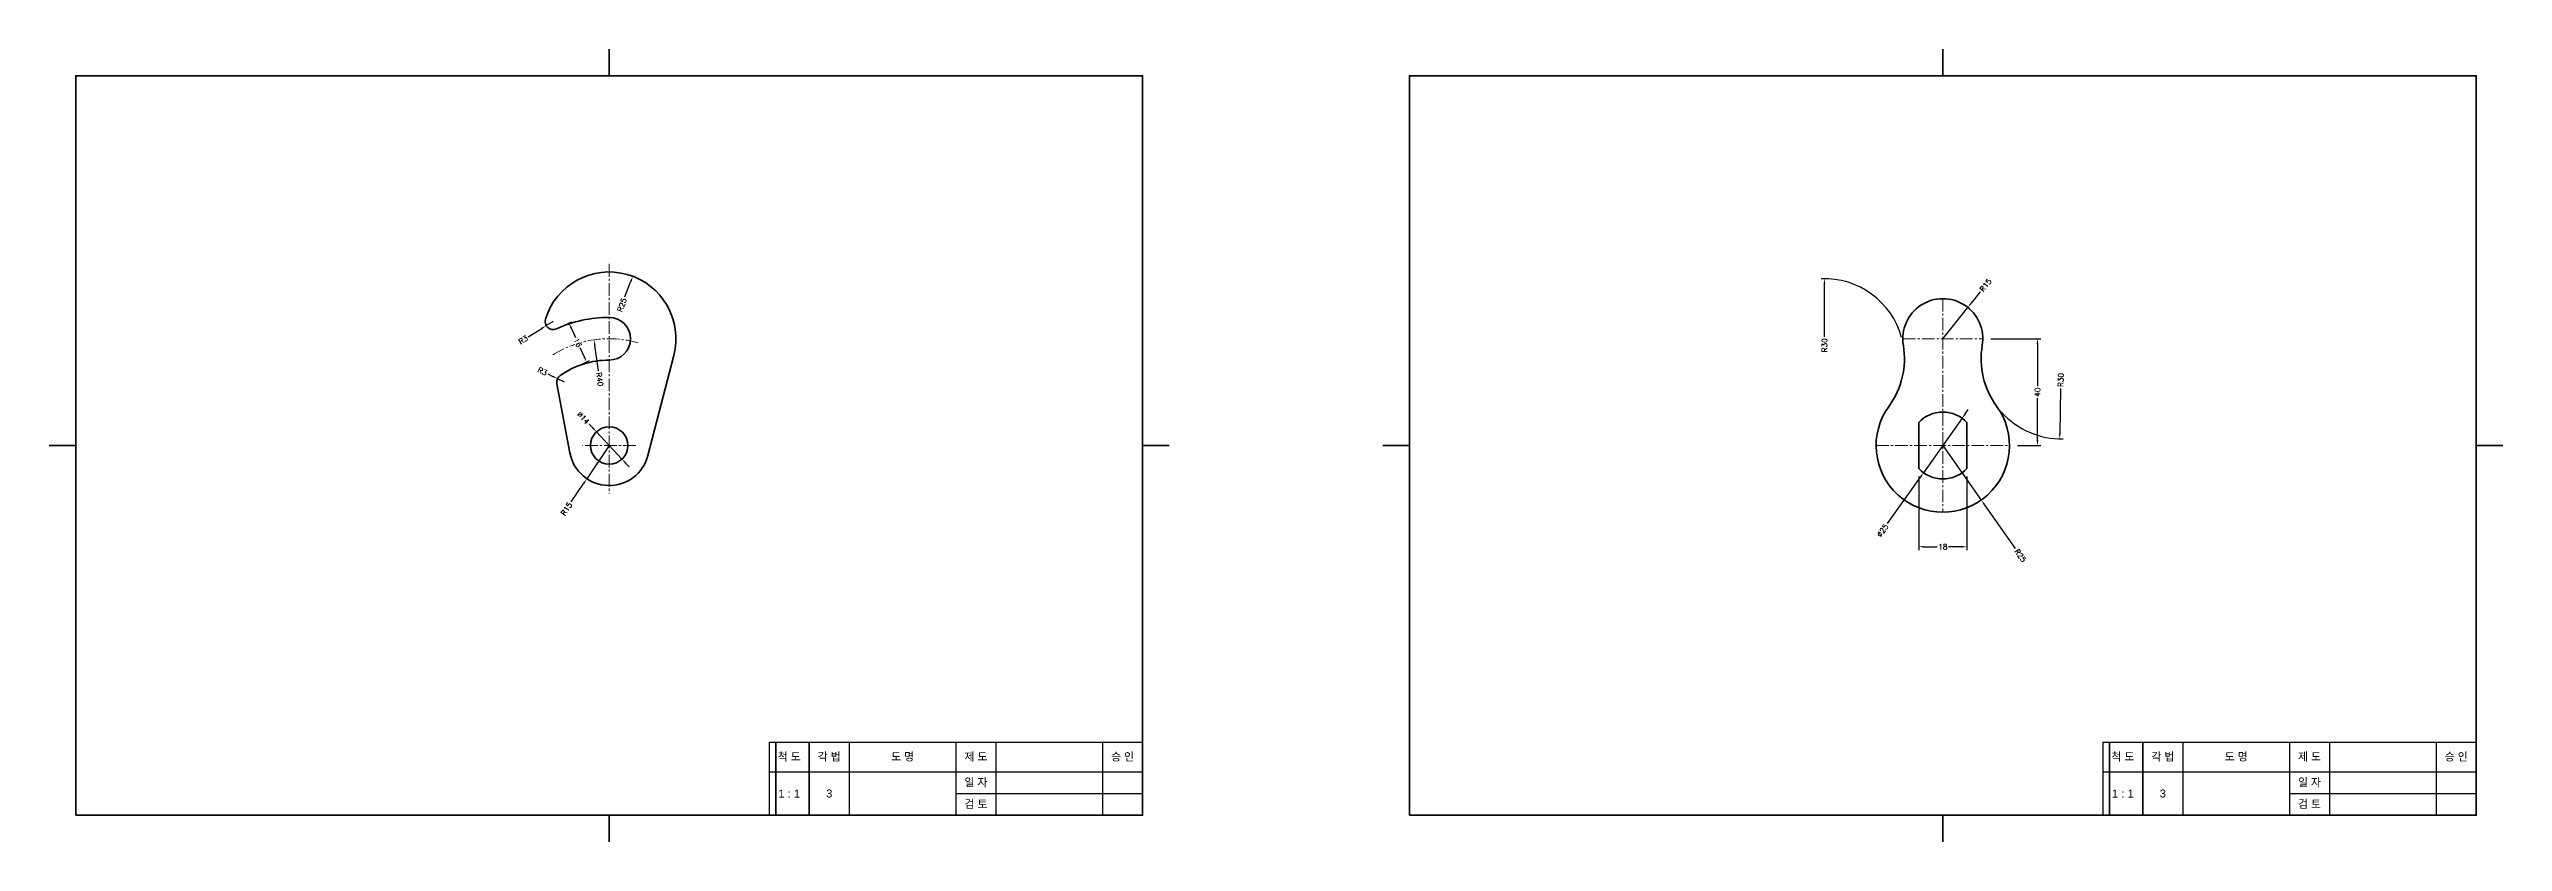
# Model space of a CAD drawing. Header units: millimetres. Extents: x 0 to 11420, y 0 to 297.
# Drawn here: x 4500 to 5420, y 0 to 297 of the extents above; entities that cross this region are included whole.
import ezdxf

# ---------------------------------------------------------------- set-up
doc = ezdxf.new("R2010")
doc.units = ezdxf.units.MM
doc.header["$LTSCALE"] = 0.25
doc.linetypes.add('CENTER2', pattern=[28.575, 19.05, -3.175, 3.175, -3.175])
for name, color, linetype, lineweight in [('1_윤곽선', 4, 'Continuous', 35), ('2_외형선', 7, 'Continuous', 35), ('4_중심선', 1, 'CENTER2', 18)]:
    doc.layers.add(name, color=color, linetype=linetype, lineweight=lineweight)
doc.styles.get("Standard").update_dxf_attribs({"font": 'arial.ttf'})
doc.styles.add('주석', font='romans.shx', dxfattribs={"height": 2, "bigfont": 'whgtxt.shx'})
doc.dimstyles.new('주석', dxfattribs={"dimscale": 0, "dimtxt": 2, "dimasz": 2, "dimexe": 1.25, "dimexo": 3, "dimtad": 0, "dimtxsty": '주석', "dimcen": 0, "dimclrd": 3, "dimclre": 3, "dimclrt": 3, "dimadec": 0, "dimazin": 0, "dimtfac": 1, "dimtmove": 0, "dimatfit": 3, "dimfxl": 5, "dimtfill": 1, "dimarcsym": 0})

# ---------------------------------------------------------------- blocks, each defined once
blk = doc.blocks.new('*T130')
at = {"layer": '1_윤곽선', "color": 0, "linetype": 'ByBlock', "lineweight": -2, "transparency": 16777216}
for p, q in [((0, 0), (140, 0)), ((0, 0), (0, -27.35)), ((140, 0), (140, -27.35)), ((0, -27.35), (140, -27.35))]:
    blk.add_line(p, q, dxfattribs=at)
at = {"layer": '1_윤곽선', "color": 3, "linetype": 'ByBlock', "lineweight": -2, "transparency": 16777216}
for p, q in [((15, 0), (15, -27.35)), ((30, 0), (30, -27.35)), ((70, 0), (70, -27.35)), ((85, 0), (85, -27.35)), ((125, 0), (125, -27.35)), ((0, -11.14), (140, -11.14)), ((70, -19.24), (140, -19.24))]:
    blk.add_line(p, q, dxfattribs=at)
at = {"layer": '1_윤곽선', "color": 2, "transparency": 16777216, "char_height": 3, "attachment_point": 5}
for s, insert, width in [('{\\fGulim|b0|i0|c129|p50;척 도}', (7.5, -5.57), 12), ('{\\fGulim|b0|i0|c129|p50;각 법}', (22.5, -5.57), 12), ('{\\fGulim|b0|i0|c129|p50;도 명}', (50, -5.57), 37), ('{\\fGulim|b0|i0|c129|p50;제 도}', (77.5, -5.57), 12), ('{\\fGulim|b0|i0|c129|p50;승 인}', (132.5, -5.57), 12), ('1 : 1', (7.5, -19.24), 12), ('3', (22.5, -19.24), 12), ('{\\fGulim|b0|i0|c129|p50;일 자}', (77.5, -15.19), 12), ('{\\fGulim|b0|i0|c129|p50;검 토}', (77.5, -23.29), 12)]:
    blk.add_mtext(s, dxfattribs=dict(at, insert=insert, width=width))
blk = doc.blocks.new('*D131')
at = {"layer": '2_외형선', "color": 3, "lineweight": -2, "transparency": 16777216}
for p, q in [((4702.48, 156.53), (4703.85, 155.07)), ((4716.15, 141.93), (4717.52, 140.47))]:
    blk.add_line(p, q, dxfattribs=at)
at = {"layer": '2_외형선', "color": 3, "transparency": 16777216}
blk.add_solid([(4716.4, 142.16), (4715.91, 141.7), (4714.79, 143.39)], dxfattribs=at)
at = {"layer": 'Defpoints', "color": 0, "transparency": 16777216}
blk.add_point((4714.79, 143.39), dxfattribs=at)
at = {"layer": '2_외형선', "color": 3, "transparency": 16777216, "insert": (4700.29, 158.86), "char_height": 2, "attachment_point": 5, "rotation": 313.13207, "style": '주석', "bg_fill": 3, "box_fill_scale": 1.1, "bg_fill_color": 256, "bg_fill_true_color": 13158600, "bg_fill_transparency": 0}
blk.add_mtext('∅14', dxfattribs=at)
at = {"layer": '2_외형선', "color": 3, "lineweight": -2, "transparency": 16777216}
blk.add_line((4714.79, 143.39), (4705.21, 153.61), dxfattribs=at)
at = {"layer": '2_외형선', "color": 3, "transparency": 16777216}
blk.add_solid([(4704.09, 155.3), (4703.6, 154.84), (4705.21, 153.61)], dxfattribs=at)
at = {"layer": 'Defpoints', "color": 0, "transparency": 16777216}
blk.add_point((4705.21, 153.61), dxfattribs=at)
blk = doc.blocks.new('*D132')
at = {"layer": '2_외형선', "color": 3, "lineweight": -2, "transparency": 16777216}
for p, q in [((4710, 148.5), (4701.63, 136.05)), ((4695.79, 127.37), (4700.51, 134.39))]:
    blk.add_line(p, q, dxfattribs=at)
at = {"layer": '2_외형선', "color": 3, "transparency": 16777216}
blk.add_solid([(4700.24, 134.58), (4700.79, 134.21), (4701.63, 136.05)], dxfattribs=at)
at = {"layer": 'Defpoints', "color": 0, "transparency": 16777216}
for p in [(4710, 148.5), (4701.63, 136.05)]:
    blk.add_point(p, dxfattribs=at)
at = {"layer": '2_외형선', "color": 3, "transparency": 16777216, "insert": (4694, 124.72), "char_height": 2, "attachment_point": 5, "rotation": 56.07802, "style": '주석', "bg_fill": 3, "box_fill_scale": 1.1, "bg_fill_color": 256, "bg_fill_true_color": 13158600, "bg_fill_transparency": 0}
blk.add_mtext('R15', dxfattribs=at)
blk = doc.blocks.new('*D133')
at = {"layer": '2_외형선', "color": 3, "lineweight": -2, "transparency": 16777216}
blk.add_line((4706, 176.44), (4704.62, 186.12), dxfattribs=at)
at = {"layer": '2_외형선', "color": 3, "transparency": 16777216}
blk.add_solid([(4704.95, 186.16), (4704.29, 186.07), (4704.33, 188.1)], dxfattribs=at)
at = {"layer": 'Defpoints', "color": 0, "transparency": 16777216}
for p in [(4704.33, 188.1), (4710, 148.5)]:
    blk.add_point(p, dxfattribs=at)
at = {"layer": '2_외형선', "color": 3, "transparency": 16777216, "insert": (4706.45, 173.28), "char_height": 2, "attachment_point": 5, "rotation": 278.14652, "style": '주석', "bg_fill": 3, "box_fill_scale": 1.1, "bg_fill_color": 256, "bg_fill_true_color": 13158600, "bg_fill_transparency": 0}
blk.add_mtext('R40', dxfattribs=at)
blk = doc.blocks.new('*D134')
at = {"layer": '2_외형선', "color": 3, "lineweight": -2, "transparency": 16777216}
blk.add_line((4715.92, 204.14), (4718.14, 210.01), dxfattribs=at)
at = {"layer": '2_외형선', "color": 3, "transparency": 16777216}
blk.add_solid([(4717.83, 210.13), (4718.45, 209.89), (4718.85, 211.88)], dxfattribs=at)
at = {"layer": 'Defpoints', "color": 0, "transparency": 16777216}
for p in [(4718.85, 211.88), (4710, 188.5)]:
    blk.add_point(p, dxfattribs=at)
at = {"layer": '2_외형선', "color": 3, "transparency": 16777216, "insert": (4714.79, 201.15), "char_height": 2, "attachment_point": 5, "rotation": 69.27013, "style": '주석', "bg_fill": 3, "box_fill_scale": 1.1, "bg_fill_color": 256, "bg_fill_true_color": 13158600, "bg_fill_transparency": 0}
blk.add_mtext('R25', dxfattribs=at)
blk = doc.blocks.new('*D135')
at = {"layer": '2_외형선', "color": 3, "lineweight": -2, "transparency": 16777216}
for p, q in [((4688.97, 194.96), (4686.41, 193.4)), ((4679.68, 189.27), (4684.71, 192.35))]:
    blk.add_line(p, q, dxfattribs=at)
at = {"layer": 'Defpoints', "color": 0, "transparency": 16777216}
for p in [(4686.41, 193.4), (4688.97, 194.96)]:
    blk.add_point(p, dxfattribs=at)
at = {"layer": '2_외형선', "color": 3, "transparency": 16777216, "insert": (4677.77, 188.1), "char_height": 2, "attachment_point": 5, "rotation": 31.4812, "style": '주석', "bg_fill": 3, "box_fill_scale": 1.1, "bg_fill_color": 256, "bg_fill_true_color": 13158600, "bg_fill_transparency": 0}
blk.add_mtext('R3', dxfattribs=at)
at = {"layer": '2_외형선', "color": 3, "transparency": 16777216}
blk.add_solid([(4684.53, 192.64), (4684.88, 192.07), (4686.41, 193.4)], dxfattribs=at)
blk = doc.blocks.new('*D136')
at = {"layer": '2_외형선', "color": 3, "lineweight": -2, "transparency": 16777216}
blk.add_line((4687.02, 175.29), (4688.81, 174.41), dxfattribs=at)
at = {"layer": 'Defpoints', "color": 0, "transparency": 16777216}
blk.add_point((4693.3, 172.21), dxfattribs=at)
at = {"layer": '2_외형선', "color": 3, "transparency": 16777216, "insert": (4685, 176.28), "char_height": 2, "attachment_point": 5, "rotation": 333.89767, "style": '주석', "bg_fill": 3, "box_fill_scale": 1.1, "bg_fill_color": 256, "bg_fill_true_color": 13158600, "bg_fill_transparency": 0}
blk.add_mtext('R3', dxfattribs=at)
at = {"layer": '2_외형선', "color": 3, "lineweight": -2, "transparency": 16777216}
blk.add_line((4693.3, 172.21), (4690.61, 173.53), dxfattribs=at)
at = {"layer": '2_외형선', "color": 3, "transparency": 16777216}
blk.add_solid([(4688.96, 174.71), (4688.67, 174.11), (4690.61, 173.53)], dxfattribs=at)
at = {"layer": 'Defpoints', "color": 0, "transparency": 16777216}
blk.add_point((4690.61, 173.53), dxfattribs=at)
blk = doc.blocks.new('*D137')
at = {"layer": '2_외형선', "color": 3, "lineweight": -2, "transparency": 16777216}
for p, q in [((4692.94, 193.47), (4696.05, 194.87)), ((4695.73, 192.53), (4697.34, 188.98)), ((4700.68, 181.6), (4699.07, 185.15)), ((4699.54, 178.89), (4702.64, 180.3))]:
    blk.add_line(p, q, dxfattribs=at)
at = {"layer": '2_외형선', "color": 3, "transparency": 16777216}
for points in [[(4696.04, 192.67), (4695.43, 192.4), (4694.91, 194.36)], [(4700.98, 181.74), (4700.38, 181.46), (4701.51, 179.78)]]:
    blk.add_solid(points, dxfattribs=at)
at = {"layer": 'Defpoints', "color": 0, "transparency": 16777216}
for p in [(4690.21, 192.23), (4696.81, 177.65), (4701.51, 179.78)]:
    blk.add_point(p, dxfattribs=at)
at = {"layer": '2_외형선', "color": 3, "transparency": 16777216, "insert": (4698.21, 187.07), "char_height": 2, "attachment_point": 5, "rotation": 294.352, "style": '주석', "bg_fill": 3, "box_fill_scale": 1.1, "bg_fill_color": 256, "bg_fill_true_color": 13158600, "bg_fill_transparency": 0}
blk.add_mtext('16', dxfattribs=at)
blk = doc.blocks.new('*T138')
at = {"layer": '1_윤곽선', "color": 0, "linetype": 'ByBlock', "lineweight": -2, "transparency": 16777216}
for p, q in [((0, 0), (140, 0)), ((0, 0), (0, -27.35)), ((140, 0), (140, -27.35)), ((0, -27.35), (140, -27.35))]:
    blk.add_line(p, q, dxfattribs=at)
at = {"layer": '1_윤곽선', "color": 3, "linetype": 'ByBlock', "lineweight": -2, "transparency": 16777216}
for p, q in [((15, 0), (15, -27.35)), ((30, 0), (30, -27.35)), ((70, 0), (70, -27.35)), ((85, 0), (85, -27.35)), ((125, 0), (125, -27.35)), ((0, -11.14), (140, -11.14)), ((70, -19.24), (140, -19.24))]:
    blk.add_line(p, q, dxfattribs=at)
at = {"layer": '1_윤곽선', "color": 2, "transparency": 16777216, "char_height": 3, "attachment_point": 5}
for s, insert, width in [('{\\fGulim|b0|i0|c129|p50;척 도}', (7.5, -5.57), 12), ('{\\fGulim|b0|i0|c129|p50;각 법}', (22.5, -5.57), 12), ('{\\fGulim|b0|i0|c129|p50;도 명}', (50, -5.57), 37), ('{\\fGulim|b0|i0|c129|p50;제 도}', (77.5, -5.57), 12), ('{\\fGulim|b0|i0|c129|p50;승 인}', (132.5, -5.57), 12), ('1 : 1', (7.5, -19.24), 12), ('3', (22.5, -19.24), 12), ('{\\fGulim|b0|i0|c129|p50;일 자}', (77.5, -15.19), 12), ('{\\fGulim|b0|i0|c129|p50;검 토}', (77.5, -23.29), 12)]:
    blk.add_mtext(s, dxfattribs=dict(at, insert=insert, width=width))
blk = doc.blocks.new('*D139')
at = {"layer": '2_외형선', "color": 3, "lineweight": -2, "transparency": 16777216}
for p, q in [((5224.05, 206.04), (5220.63, 201.77)), ((5210, 188.5), (5219.38, 200.21))]:
    blk.add_line(p, q, dxfattribs=at)
at = {"layer": 'Defpoints', "color": 0, "transparency": 16777216}
for p in [(5219.38, 200.21), (5210, 188.5)]:
    blk.add_point(p, dxfattribs=at)
at = {"layer": '2_외형선', "color": 3, "transparency": 16777216, "insert": (5226.04, 208.53), "char_height": 2, "attachment_point": 5, "rotation": 51.305, "style": '주석', "bg_fill": 3, "box_fill_scale": 1.1, "bg_fill_color": 256, "bg_fill_true_color": 13158600, "bg_fill_transparency": 0}
blk.add_mtext('R15', dxfattribs=at)
at = {"layer": '2_외형선', "color": 3, "transparency": 16777216}
blk.add_solid([(5220.37, 201.98), (5220.89, 201.56), (5219.38, 200.21)], dxfattribs=at)
blk = doc.blocks.new('*D140')
at = {"layer": '2_외형선', "color": 3, "lineweight": -2, "transparency": 16777216}
for p, q in [((5210, 148.5), (5224.43, 128.08)), ((5237.27, 109.91), (5225.58, 126.45))]:
    blk.add_line(p, q, dxfattribs=at)
at = {"layer": '2_외형선', "color": 3, "transparency": 16777216}
blk.add_solid([(5225.85, 126.64), (5225.31, 126.26), (5224.43, 128.08)], dxfattribs=at)
at = {"layer": 'Defpoints', "color": 0, "transparency": 16777216}
for p in [(5210, 148.5), (5224.43, 128.08)]:
    blk.add_point(p, dxfattribs=at)
at = {"layer": '2_외형선', "color": 3, "transparency": 16777216, "insert": (5239.11, 107.29), "char_height": 2, "attachment_point": 5, "rotation": 305.24112, "style": '주석', "bg_fill": 3, "box_fill_scale": 1.1, "bg_fill_color": 256, "bg_fill_true_color": 13158600, "bg_fill_transparency": 0}
blk.add_mtext('R25', dxfattribs=at)
blk = doc.blocks.new('*D141')
at = {"layer": '2_외형선', "color": 3, "lineweight": -2, "transparency": 16777216}
blk.add_line((5254.17, 169.86), (5253.86, 153), dxfattribs=at)
blk.add_arc((5254.37, 181), 30, 221.95112, 271.3334, dxfattribs=at)
at = {"layer": '2_외형선', "color": 3, "transparency": 16777216}
blk.add_solid([(5253.52, 153.01), (5254.19, 153), (5253.82, 151.01)], dxfattribs=at)
at = {"layer": 'Defpoints', "color": 0, "transparency": 16777216}
for p in [(5254.37, 181), (5253.82, 151.01)]:
    blk.add_point(p, dxfattribs=at)
at = {"layer": '2_외형선', "color": 3, "transparency": 16777216, "insert": (5254.22, 173.05), "char_height": 2, "attachment_point": 5, "rotation": 88.94607, "style": '주석', "bg_fill": 3, "box_fill_scale": 1.1, "bg_fill_color": 256, "bg_fill_true_color": 13158600, "bg_fill_transparency": 0}
blk.add_mtext('R30', dxfattribs=at)
blk = doc.blocks.new('*D142')
at = {"layer": '2_외형선', "color": 3, "lineweight": -2, "transparency": 16777216}
blk.add_line((5165.63, 189.24), (5165.63, 209), dxfattribs=at)
at = {"layer": '2_외형선', "color": 3, "transparency": 16777216}
blk.add_solid([(5165.3, 209), (5165.96, 209), (5165.63, 211)], dxfattribs=at)
at = {"layer": 'Defpoints', "color": 0, "transparency": 16777216}
blk.add_point((5165.63, 211), dxfattribs=at)
at = {"layer": '2_외형선', "color": 3, "transparency": 16777216, "insert": (5165.63, 186.04), "char_height": 2, "attachment_point": 5, "rotation": 90, "style": '주석', "bg_fill": 3, "box_fill_scale": 1.1, "bg_fill_color": 256, "bg_fill_true_color": 13158600, "bg_fill_transparency": 0}
blk.add_mtext('R30', dxfattribs=at)
at = {"layer": '2_외형선', "color": 3, "lineweight": -2, "transparency": 16777216}
blk.add_arc((5165.63, 181), 30, 15.32365, 92.38732, dxfattribs=at)
at = {"layer": 'Defpoints', "color": 0, "transparency": 16777216}
blk.add_point((5165.63, 181), dxfattribs=at)
blk = doc.blocks.new('*D143')
at = {"layer": '2_외형선', "color": 3, "lineweight": -2, "transparency": 16777216}
for p, q in [((5217.23, 158.69), (5202.77, 138.31)), ((5218.39, 160.32), (5219.55, 161.96)), ((5189.23, 119.23), (5201.61, 136.68))]:
    blk.add_line(p, q, dxfattribs=at)
at = {"layer": '2_외형선', "color": 3, "transparency": 16777216}
for points in [[(5218.12, 160.52), (5218.66, 160.13), (5217.23, 158.69)], [(5201.34, 136.87), (5201.88, 136.48), (5202.77, 138.31)]]:
    blk.add_solid(points, dxfattribs=at)
at = {"layer": 'Defpoints', "color": 0, "transparency": 16777216}
for p in [(5217.23, 158.69), (5202.77, 138.31)]:
    blk.add_point(p, dxfattribs=at)
at = {"layer": '2_외형선', "color": 3, "transparency": 16777216, "insert": (5187.4, 116.66), "char_height": 2, "attachment_point": 5, "rotation": 54.63545, "style": '주석', "bg_fill": 3, "box_fill_scale": 1.1, "bg_fill_color": 256, "bg_fill_true_color": 13158600, "bg_fill_transparency": 0}
blk.add_mtext('∅25', dxfattribs=at)
blk = doc.blocks.new('*D144')
at = {"layer": '2_외형선', "color": 3, "lineweight": -2, "transparency": 16777216}
for p, q in [((5201, 136.83), (5201, 109.32)), ((5219, 136.83), (5219, 109.32)), ((5203, 110.57), (5207.9, 110.57)), ((5217, 110.57), (5212.1, 110.57))]:
    blk.add_line(p, q, dxfattribs=at)
at = {"layer": '2_외형선', "color": 3, "transparency": 16777216}
for points in [[(5203, 110.9), (5203, 110.23), (5201, 110.57)], [(5217, 110.9), (5217, 110.23), (5219, 110.57)]]:
    blk.add_solid(points, dxfattribs=at)
at = {"layer": 'Defpoints', "color": 0, "transparency": 16777216}
for p in [(5201, 139.83), (5219, 139.83), (5219, 110.57)]:
    blk.add_point(p, dxfattribs=at)
at = {"layer": '2_외형선', "color": 3, "transparency": 16777216, "insert": (5210, 110.57), "char_height": 2, "attachment_point": 5, "style": '주석', "bg_fill": 3, "box_fill_scale": 1.1, "bg_fill_color": 256, "bg_fill_true_color": 13158600, "bg_fill_transparency": 0}
blk.add_mtext('18', dxfattribs=at)
blk = doc.blocks.new('*D145')
at = {"layer": '2_외형선', "color": 3, "lineweight": -2, "transparency": 16777216}
for p, q in [((5228, 188.5), (5246.73, 188.5)), ((5245.48, 186.5), (5245.48, 170.74)), ((5245.48, 150.5), (5245.48, 166.26)), ((5238, 148.5), (5246.73, 148.5))]:
    blk.add_line(p, q, dxfattribs=at)
at = {"layer": '2_외형선', "color": 3, "transparency": 16777216}
for points in [[(5245.15, 186.5), (5245.82, 186.5), (5245.48, 188.5)], [(5245.15, 150.5), (5245.82, 150.5), (5245.48, 148.5)]]:
    blk.add_solid(points, dxfattribs=at)
at = {"layer": 'Defpoints', "color": 0, "transparency": 16777216}
for p in [(5225, 188.5), (5245.48, 188.5), (5235, 148.5)]:
    blk.add_point(p, dxfattribs=at)
at = {"layer": '2_외형선', "color": 3, "transparency": 16777216, "insert": (5245.48, 168.5), "char_height": 2, "attachment_point": 5, "rotation": 90, "style": '주석', "bg_fill": 3, "box_fill_scale": 1.1, "bg_fill_color": 256, "bg_fill_true_color": 13158600, "bg_fill_transparency": 0}
blk.add_mtext('40', dxfattribs=at)

msp = doc.modelspace()

# ---------------------------------------------------------------- linework, layer by layer
at = {"layer": '1_윤곽선'}
for p, q in [((4710, 297), (4710, 287)), ((5210, 297), (5210, 287)), ((4500, 148.5), (4510, 148.5)), ((4920, 148.5), (4910, 148.5)), ((5000, 148.5), (5010, 148.5)), ((5420, 148.5), (5410, 148.5)), ((4710, 0), (4710, 10)), ((5210, 0), (5210, 10))]:
    msp.add_line(p, q, dxfattribs=at)
for points in [[(4510, 10), (4910, 10), (4910, 287), (4510, 287)], [(5010, 10), (5410, 10), (5410, 287), (5010, 287)]]:
    msp.add_lwpolyline(points, close=True, dxfattribs=at)
at = {"layer": '2_외형선'}
for p, q in [((4734.206, 182.25), (4724.524, 144.75)), ((4690.356, 171.654), (4695.261, 145.713)), ((5201, 157.175), (5201, 139.825)), ((5219, 157.175), (5219, 139.825)), ((4772.5, 37.347), (4772.5, 10)), ((4785, 37.347), (4785, 10)), ((5272.5, 37.347), (5272.5, 10)), ((5285, 37.347), (5285, 10))]:
    msp.add_line(p, q, dxfattribs=at)
msp.add_circle((4710, 148.5), 7, dxfattribs=at)
for centre, radius, start, end in [((4710, 188.5), 25, 345.522488, 162.917403), ((5210, 188.5), 15, 350.405932, 189.594068), ((4688.971, 194.962), 3, 162.917403, 294.352002), ((4710, 148.5), 48, 90, 114.352002), ((4710, 188.5), 8, 270, 90), ((5165.629, 181), 30, 323.778453, 9.594068), ((5254.371, 181), 30, 170.405932, 216.221547), ((4710, 148.5), 32, 90, 125.150822), ((4693.304, 172.212), 3, 125.150822, 190.707487), ((5210, 148.5), 25, 143.778453, 36.221547), ((5210, 148.5), 12.5, 43.94552, 136.05448), ((4710, 148.5), 15, 190.707487, 345.522488), ((5210, 148.5), 12.5, 223.94552, 316.05448)]:
    msp.add_arc(centre, radius, start, end, dxfattribs=at)
at = {"layer": '4_중심선'}
for p, q in [((4710, 216.5), (4710, 130.5)), ((5210, 203.5), (5210, 123.5)), ((5195, 188.5), (5225, 188.5)), ((4720, 148.5), (4700, 148.5)), ((5185, 148.5), (5235, 148.5))]:
    msp.add_line(p, q, dxfattribs=at)
msp.add_arc((4710, 148.5), 40, 74.224476, 122.42163, dxfattribs=at)

# ---------------------------------------------------------------- block references
for name, p in [('*T130', (4770, 37.347)), ('*T138', (5270, 37.347))]:
    msp.add_blockref(name, p)

# ---------------------------------------------------------------- next in the draw order: dimensions: what is measured, and where the dimension line sits
at = {"layer": '2_외형선'}
for center, mpoint, picture, middle in [((5165.629, 181), (5165.629, 211), '*D142', (5165.629, 186.04)), ((5210, 188.5), (5219.378, 200.207), '*D139', (5226.045, 208.531)), ((4688.971, 194.962), (4686.412, 193.396), '*D135', (4677.766, 188.101)), ((5210, 148.5), (5224.425, 128.082), '*D140', (5239.111, 107.295))]:
    dim = msp.add_radius_dim(center=center, mpoint=mpoint, dimstyle='주석', dxfattribs=at)
    dim.commit()
    dim.dimension.update_dxf_attribs({"geometry": picture, "text_midpoint": middle, "dimtype": 164})
dim = msp.add_radius_dim(center=(4693.304, 172.212), mpoint=(4690.61, 173.531), dimstyle='주석', dxfattribs=at)
dim.commit()
dim.dimension.update_dxf_attribs({"geometry": '*D136', "text_midpoint": (4685.003, 176.279)})
dim = msp.add_diameter_dim_2p(p1=(4714.786, 143.392), p2=(4705.214, 153.608), dimstyle='주석', dxfattribs=at)
dim.commit()
dim.dimension.update_dxf_attribs({"geometry": '*D131', "text_midpoint": (4700.294, 158.86)})

# ---------------------------------------------------------------- next in the draw order: dimensions: what is measured, and where the dimension line sits
for center, mpoint, picture, middle in [((5254.371, 181), (5253.819, 151.005), '*D141', (5254.224, 173.054)), ((4710, 148.5), (4701.629, 136.053), '*D132', (4694.004, 124.716))]:
    dim = msp.add_radius_dim(center=center, mpoint=mpoint, dimstyle='주석', dxfattribs=at)
    dim.commit()
    dim.dimension.update_dxf_attribs({"geometry": picture, "text_midpoint": middle, "dimtype": 164})
dim = msp.add_diameter_dim_2p(p1=(5217.235, 158.694), p2=(5202.765, 138.306), dimstyle='주석', dxfattribs=at)
dim.commit()
dim.dimension.update_dxf_attribs({"geometry": '*D143', "text_midpoint": (5187.403, 116.661), "dimtype": 163})

# ---------------------------------------------------------------- next in the draw order: dimensions: what is measured, and where the dimension line sits
dim = msp.add_radius_dim(center=(4710, 148.5), mpoint=(4704.332, 188.096), dimstyle='주석', dxfattribs=at)
dim.commit()
dim.dimension.update_dxf_attribs({"geometry": '*D133', "text_midpoint": (4706.453, 173.281), "dimtype": 164})
dim = msp.add_linear_dim(base=(5245.483, 188.5), p1=(5235, 148.5), p2=(5225, 188.5), angle=90, dimstyle='주석', dxfattribs=at)
dim.commit()
dim.dimension.update_dxf_attribs({"geometry": '*D145', "text_midpoint": (5245.483, 168.5)})
dim = msp.add_linear_dim(base=(5219, 110.566), p1=(5201, 139.825), p2=(5219, 139.825), dimstyle='주석', dxfattribs=at)
dim.commit()
dim.dimension.update_dxf_attribs({"geometry": '*D144', "text_midpoint": (5210, 110.566)})

# ---------------------------------------------------------------- next in the draw order: dimensions: what is measured, and where the dimension line sits
dim = msp.add_radius_dim(center=(4710, 188.5), mpoint=(4718.849, 211.881), dimstyle='주석', dxfattribs=at)
dim.commit()
dim.dimension.update_dxf_attribs({"geometry": '*D134', "text_midpoint": (4714.787, 201.149), "dimtype": 164})
dim = msp.add_aligned_dim(p1=(4690.208, 192.229), p2=(4696.805, 177.653), distance=5.159, dimstyle='주석', dxfattribs=at)
dim.commit()
dim.dimension.update_dxf_attribs({"geometry": '*D137', "text_midpoint": (4698.206, 187.068)})

doc.saveas('drawing.dxf')
